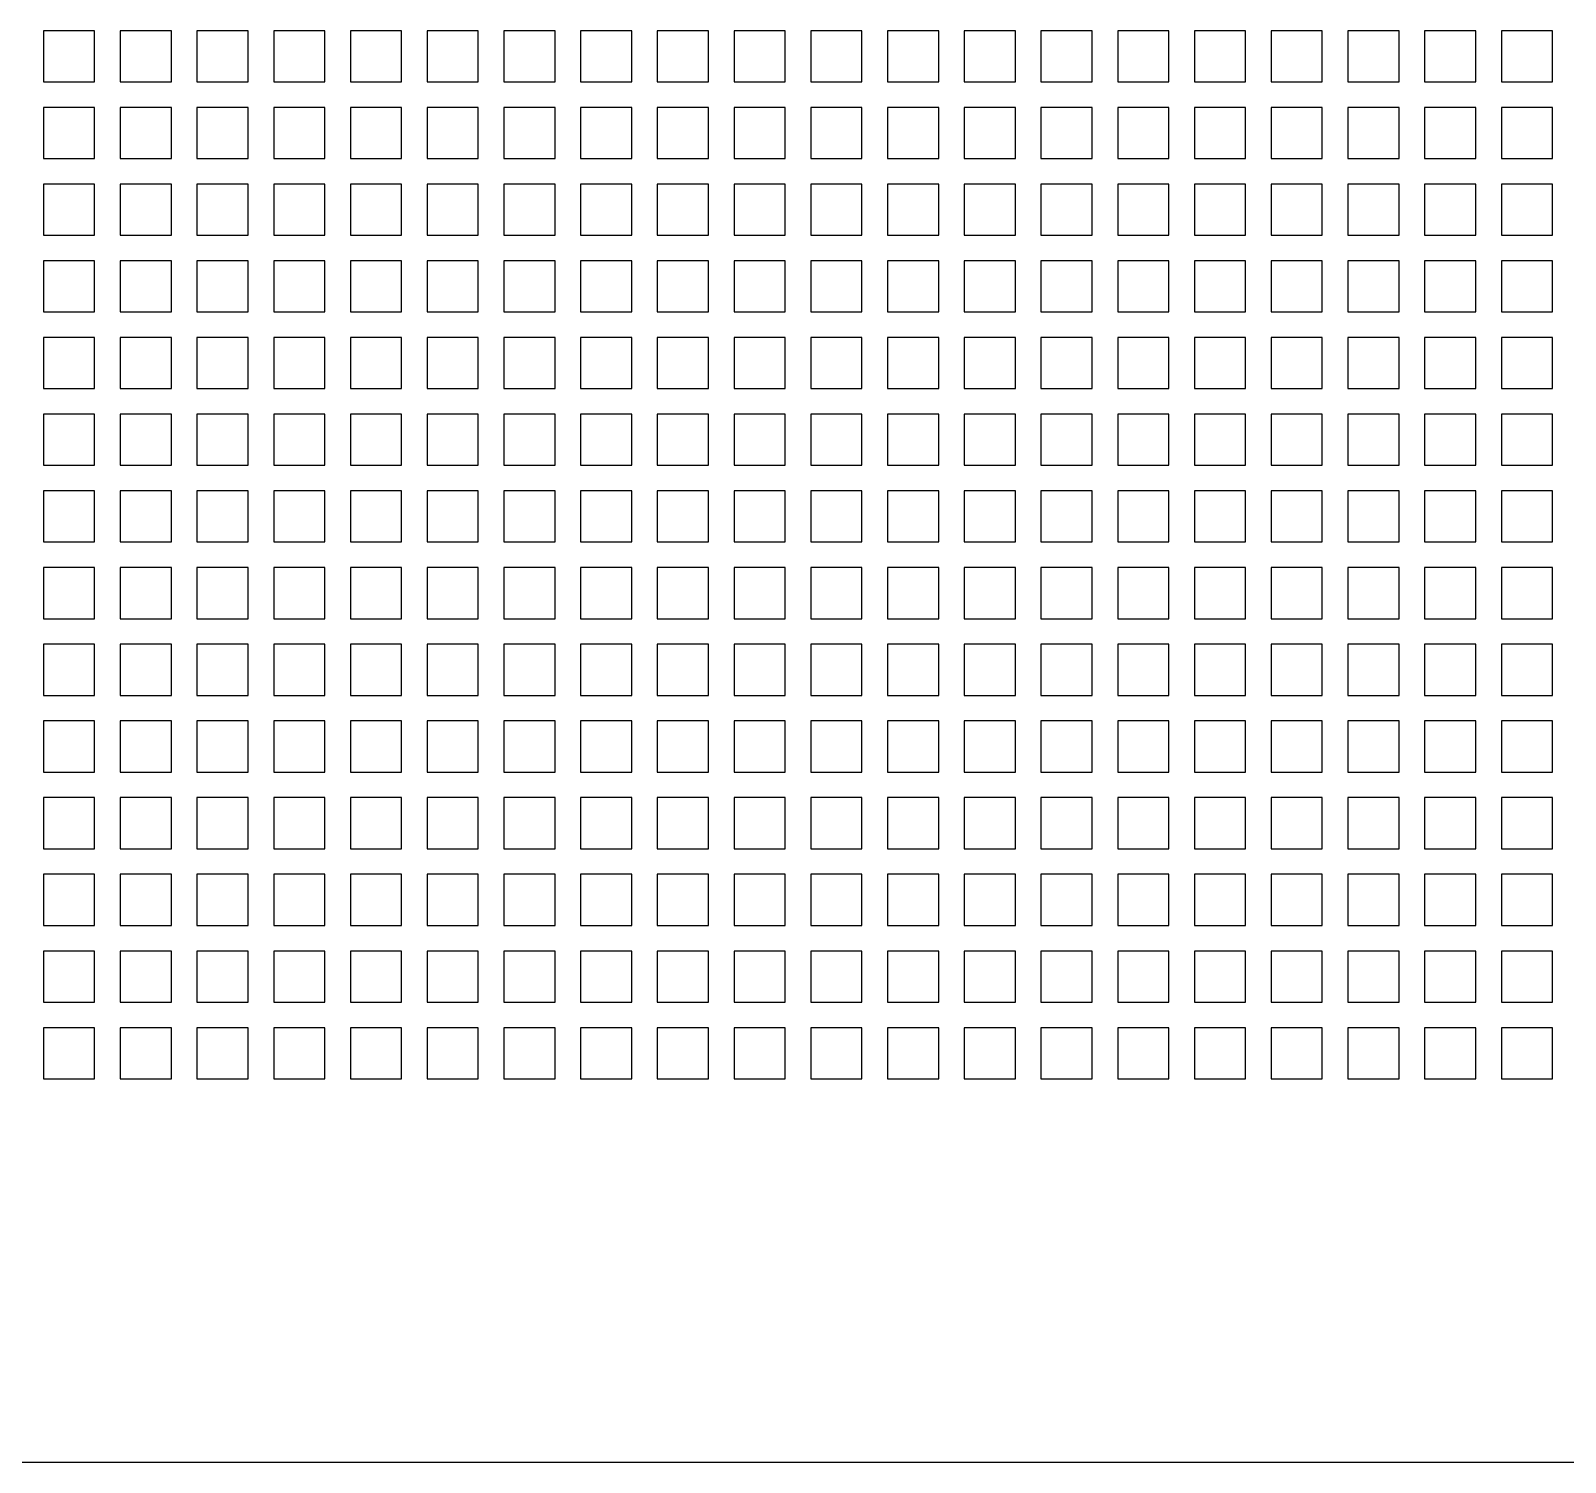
# Model space of a CAD drawing. Header units: millimetres. Extents: x -77 to 77, y -37 to 37.
# Drawn here: x -37.78 to 0.32, y -36.83 to -1.27 of the extents above; entities that cross this region are included whole.
import ezdxf

# ---------------------------------------------------------------- set-up
doc = ezdxf.new("R2010")
doc.units = ezdxf.units.MM

msp = doc.modelspace()

# ---------------------------------------------------------------- linework, layer by layer
at = {"color": 7, "linetype": 'Continuous', "lineweight": 25}
for p, q in [((-37.465, -1.27), (-37.465, -2.54)), ((-36.195, -1.27), (-37.465, -1.27)), ((-36.195, -2.54), (-36.195, -1.27)), ((-35.56, -1.27), (-35.56, -2.54)), ((-34.29, -1.27), (-35.56, -1.27)), ((-34.29, -2.54), (-34.29, -1.27)), ((-33.655, -1.27), (-33.655, -2.54)), ((-32.385, -1.27), (-33.655, -1.27)), ((-32.385, -2.54), (-32.385, -1.27)), ((-31.75, -1.27), (-31.75, -2.54)), ((-30.48, -1.27), (-31.75, -1.27)), ((-30.48, -2.54), (-30.48, -1.27)), ((-29.845, -1.27), (-29.845, -2.54)), ((-28.575, -1.27), (-29.845, -1.27)), ((-28.575, -2.54), (-28.575, -1.27)), ((-27.94, -1.27), (-27.94, -2.54)), ((-26.67, -1.27), (-27.94, -1.27)), ((-26.67, -2.54), (-26.67, -1.27)), ((-26.035, -1.27), (-26.035, -2.54)), ((-24.765, -1.27), (-26.035, -1.27)), ((-24.765, -2.54), (-24.765, -1.27)), ((-24.13, -1.27), (-24.13, -2.54)), ((-22.86, -1.27), (-24.13, -1.27)), ((-22.86, -2.54), (-22.86, -1.27)), ((-22.225, -1.27), (-22.225, -2.54)), ((-20.955, -1.27), (-22.225, -1.27)), ((-20.955, -2.54), (-20.955, -1.27)), ((-20.32, -1.27), (-20.32, -2.54)), ((-19.05, -1.27), (-20.32, -1.27)), ((-19.05, -2.54), (-19.05, -1.27)), ((-18.415, -1.27), (-18.415, -2.54)), ((-17.145, -1.27), (-18.415, -1.27)), ((-17.145, -2.54), (-17.145, -1.27)), ((-16.51, -1.27), (-16.51, -2.54)), ((-15.24, -1.27), (-16.51, -1.27)), ((-15.24, -2.54), (-15.24, -1.27)), ((-14.605, -1.27), (-14.605, -2.54)), ((-13.335, -1.27), (-14.605, -1.27)), ((-13.335, -2.54), (-13.335, -1.27)), ((-12.7, -1.27), (-12.7, -2.54)), ((-11.43, -1.27), (-12.7, -1.27)), ((-11.43, -2.54), (-11.43, -1.27)), ((-10.795, -1.27), (-10.795, -2.54)), ((-9.525, -1.27), (-10.795, -1.27)), ((-9.525, -2.54), (-9.525, -1.27)), ((-8.89, -1.27), (-8.89, -2.54)), ((-7.62, -1.27), (-8.89, -1.27)), ((-7.62, -2.54), (-7.62, -1.27)), ((-6.985, -1.27), (-6.985, -2.54)), ((-5.715, -1.27), (-6.985, -1.27)), ((-5.715, -2.54), (-5.715, -1.27)), ((-5.08, -1.27), (-5.08, -2.54)), ((-3.81, -1.27), (-5.08, -1.27)), ((-3.81, -2.54), (-3.81, -1.27)), ((-3.175, -1.27), (-3.175, -2.54)), ((-1.905, -1.27), (-3.175, -1.27)), ((-1.905, -2.54), (-1.905, -1.27)), ((-1.27, -1.27), (-1.27, -2.54)), ((0, -1.27), (-1.27, -1.27)), ((0, -2.54), (0, -1.27)), ((-37.465, -2.54), (-36.195, -2.54)), ((-35.56, -2.54), (-34.29, -2.54)), ((-33.655, -2.54), (-32.385, -2.54)), ((-31.75, -2.54), (-30.48, -2.54)), ((-29.845, -2.54), (-28.575, -2.54)), ((-27.94, -2.54), (-26.67, -2.54)), ((-26.035, -2.54), (-24.765, -2.54)), ((-24.13, -2.54), (-22.86, -2.54)), ((-22.225, -2.54), (-20.955, -2.54)), ((-20.32, -2.54), (-19.05, -2.54)), ((-18.415, -2.54), (-17.145, -2.54)), ((-16.51, -2.54), (-15.24, -2.54)), ((-14.605, -2.54), (-13.335, -2.54)), ((-12.7, -2.54), (-11.43, -2.54)), ((-10.795, -2.54), (-9.525, -2.54)), ((-8.89, -2.54), (-7.62, -2.54)), ((-6.985, -2.54), (-5.715, -2.54)), ((-5.08, -2.54), (-3.81, -2.54)), ((-3.175, -2.54), (-1.905, -2.54)), ((-1.27, -2.54), (0, -2.54)), ((-37.465, -3.175), (-37.465, -4.445)), ((-36.195, -3.175), (-37.465, -3.175)), ((-36.195, -4.445), (-36.195, -3.175)), ((-35.56, -3.175), (-35.56, -4.445)), ((-34.29, -3.175), (-35.56, -3.175)), ((-34.29, -4.445), (-34.29, -3.175)), ((-33.655, -3.175), (-33.655, -4.445)), ((-32.385, -3.175), (-33.655, -3.175)), ((-32.385, -4.445), (-32.385, -3.175)), ((-31.75, -3.175), (-31.75, -4.445)), ((-30.48, -3.175), (-31.75, -3.175)), ((-30.48, -4.445), (-30.48, -3.175)), ((-29.845, -3.175), (-29.845, -4.445)), ((-28.575, -3.175), (-29.845, -3.175)), ((-28.575, -4.445), (-28.575, -3.175)), ((-27.94, -3.175), (-27.94, -4.445)), ((-26.67, -3.175), (-27.94, -3.175)), ((-26.67, -4.445), (-26.67, -3.175)), ((-26.035, -3.175), (-26.035, -4.445)), ((-24.765, -3.175), (-26.035, -3.175)), ((-24.765, -4.445), (-24.765, -3.175)), ((-24.13, -3.175), (-24.13, -4.445)), ((-22.86, -3.175), (-24.13, -3.175)), ((-22.86, -4.445), (-22.86, -3.175)), ((-22.225, -3.175), (-22.225, -4.445)), ((-20.955, -3.175), (-22.225, -3.175)), ((-20.955, -4.445), (-20.955, -3.175)), ((-20.32, -3.175), (-20.32, -4.445)), ((-19.05, -3.175), (-20.32, -3.175)), ((-19.05, -4.445), (-19.05, -3.175)), ((-18.415, -3.175), (-18.415, -4.445)), ((-17.145, -3.175), (-18.415, -3.175)), ((-17.145, -4.445), (-17.145, -3.175)), ((-16.51, -3.175), (-16.51, -4.445)), ((-15.24, -3.175), (-16.51, -3.175)), ((-15.24, -4.445), (-15.24, -3.175)), ((-14.605, -3.175), (-14.605, -4.445)), ((-13.335, -3.175), (-14.605, -3.175)), ((-13.335, -4.445), (-13.335, -3.175)), ((-12.7, -3.175), (-12.7, -4.445)), ((-11.43, -3.175), (-12.7, -3.175)), ((-11.43, -4.445), (-11.43, -3.175)), ((-10.795, -3.175), (-10.795, -4.445)), ((-9.525, -3.175), (-10.795, -3.175)), ((-9.525, -4.445), (-9.525, -3.175)), ((-8.89, -3.175), (-8.89, -4.445)), ((-7.62, -3.175), (-8.89, -3.175)), ((-7.62, -4.445), (-7.62, -3.175)), ((-6.985, -3.175), (-6.985, -4.445)), ((-5.715, -3.175), (-6.985, -3.175)), ((-5.715, -4.445), (-5.715, -3.175)), ((-5.08, -3.175), (-5.08, -4.445)), ((-3.81, -3.175), (-5.08, -3.175)), ((-3.81, -4.445), (-3.81, -3.175)), ((-3.175, -3.175), (-3.175, -4.445)), ((-1.905, -3.175), (-3.175, -3.175)), ((-1.905, -4.445), (-1.905, -3.175)), ((-1.27, -3.175), (-1.27, -4.445)), ((0, -3.175), (-1.27, -3.175)), ((0, -4.445), (0, -3.175)), ((-37.465, -4.445), (-36.195, -4.445)), ((-35.56, -4.445), (-34.29, -4.445)), ((-33.655, -4.445), (-32.385, -4.445)), ((-31.75, -4.445), (-30.48, -4.445)), ((-29.845, -4.445), (-28.575, -4.445)), ((-27.94, -4.445), (-26.67, -4.445)), ((-26.035, -4.445), (-24.765, -4.445)), ((-24.13, -4.445), (-22.86, -4.445)), ((-22.225, -4.445), (-20.955, -4.445)), ((-20.32, -4.445), (-19.05, -4.445)), ((-18.415, -4.445), (-17.145, -4.445)), ((-16.51, -4.445), (-15.24, -4.445)), ((-14.605, -4.445), (-13.335, -4.445)), ((-12.7, -4.445), (-11.43, -4.445)), ((-10.795, -4.445), (-9.525, -4.445)), ((-8.89, -4.445), (-7.62, -4.445)), ((-6.985, -4.445), (-5.715, -4.445)), ((-5.08, -4.445), (-3.81, -4.445)), ((-3.175, -4.445), (-1.905, -4.445)), ((-1.27, -4.445), (0, -4.445)), ((-37.465, -5.08), (-37.465, -6.35)), ((-36.195, -5.08), (-37.465, -5.08)), ((-36.195, -6.35), (-36.195, -5.08)), ((-35.56, -5.08), (-35.56, -6.35)), ((-34.29, -5.08), (-35.56, -5.08)), ((-34.29, -6.35), (-34.29, -5.08)), ((-33.655, -5.08), (-33.655, -6.35)), ((-32.385, -5.08), (-33.655, -5.08)), ((-32.385, -6.35), (-32.385, -5.08)), ((-31.75, -5.08), (-31.75, -6.35)), ((-30.48, -5.08), (-31.75, -5.08)), ((-30.48, -6.35), (-30.48, -5.08)), ((-29.845, -5.08), (-29.845, -6.35)), ((-28.575, -5.08), (-29.845, -5.08)), ((-28.575, -6.35), (-28.575, -5.08)), ((-27.94, -5.08), (-27.94, -6.35)), ((-26.67, -5.08), (-27.94, -5.08)), ((-26.67, -6.35), (-26.67, -5.08)), ((-26.035, -5.08), (-26.035, -6.35)), ((-24.765, -5.08), (-26.035, -5.08)), ((-24.765, -6.35), (-24.765, -5.08)), ((-24.13, -5.08), (-24.13, -6.35)), ((-22.86, -5.08), (-24.13, -5.08)), ((-22.86, -6.35), (-22.86, -5.08)), ((-22.225, -5.08), (-22.225, -6.35)), ((-20.955, -5.08), (-22.225, -5.08)), ((-20.955, -6.35), (-20.955, -5.08)), ((-20.32, -5.08), (-20.32, -6.35)), ((-19.05, -5.08), (-20.32, -5.08)), ((-19.05, -6.35), (-19.05, -5.08)), ((-18.415, -5.08), (-18.415, -6.35)), ((-17.145, -5.08), (-18.415, -5.08)), ((-17.145, -6.35), (-17.145, -5.08)), ((-16.51, -5.08), (-16.51, -6.35)), ((-15.24, -5.08), (-16.51, -5.08)), ((-15.24, -6.35), (-15.24, -5.08)), ((-14.605, -5.08), (-14.605, -6.35)), ((-13.335, -5.08), (-14.605, -5.08)), ((-13.335, -6.35), (-13.335, -5.08)), ((-12.7, -5.08), (-12.7, -6.35)), ((-11.43, -5.08), (-12.7, -5.08)), ((-11.43, -6.35), (-11.43, -5.08)), ((-10.795, -5.08), (-10.795, -6.35)), ((-9.525, -5.08), (-10.795, -5.08)), ((-9.525, -6.35), (-9.525, -5.08)), ((-8.89, -5.08), (-8.89, -6.35)), ((-7.62, -5.08), (-8.89, -5.08)), ((-7.62, -6.35), (-7.62, -5.08)), ((-6.985, -5.08), (-6.985, -6.35)), ((-5.715, -5.08), (-6.985, -5.08)), ((-5.715, -6.35), (-5.715, -5.08)), ((-5.08, -5.08), (-5.08, -6.35)), ((-3.81, -5.08), (-5.08, -5.08)), ((-3.81, -6.35), (-3.81, -5.08)), ((-3.175, -5.08), (-3.175, -6.35)), ((-1.905, -5.08), (-3.175, -5.08)), ((-1.905, -6.35), (-1.905, -5.08)), ((-1.27, -5.08), (-1.27, -6.35)), ((0, -5.08), (-1.27, -5.08)), ((0, -6.35), (0, -5.08)), ((-37.465, -6.35), (-36.195, -6.35)), ((-35.56, -6.35), (-34.29, -6.35)), ((-33.655, -6.35), (-32.385, -6.35)), ((-31.75, -6.35), (-30.48, -6.35)), ((-29.845, -6.35), (-28.575, -6.35)), ((-27.94, -6.35), (-26.67, -6.35)), ((-26.035, -6.35), (-24.765, -6.35)), ((-24.13, -6.35), (-22.86, -6.35)), ((-22.225, -6.35), (-20.955, -6.35)), ((-20.32, -6.35), (-19.05, -6.35)), ((-18.415, -6.35), (-17.145, -6.35)), ((-16.51, -6.35), (-15.24, -6.35)), ((-14.605, -6.35), (-13.335, -6.35)), ((-12.7, -6.35), (-11.43, -6.35)), ((-10.795, -6.35), (-9.525, -6.35)), ((-8.89, -6.35), (-7.62, -6.35)), ((-6.985, -6.35), (-5.715, -6.35)), ((-5.08, -6.35), (-3.81, -6.35)), ((-3.175, -6.35), (-1.905, -6.35)), ((-1.27, -6.35), (0, -6.35)), ((-37.465, -6.985), (-37.465, -8.255)), ((-36.195, -6.985), (-37.465, -6.985)), ((-36.195, -8.255), (-36.195, -6.985)), ((-35.56, -6.985), (-35.56, -8.255)), ((-34.29, -6.985), (-35.56, -6.985)), ((-34.29, -8.255), (-34.29, -6.985)), ((-33.655, -6.985), (-33.655, -8.255)), ((-32.385, -6.985), (-33.655, -6.985)), ((-32.385, -8.255), (-32.385, -6.985)), ((-31.75, -6.985), (-31.75, -8.255)), ((-30.48, -6.985), (-31.75, -6.985)), ((-30.48, -8.255), (-30.48, -6.985)), ((-29.845, -6.985), (-29.845, -8.255)), ((-28.575, -6.985), (-29.845, -6.985)), ((-28.575, -8.255), (-28.575, -6.985)), ((-27.94, -6.985), (-27.94, -8.255)), ((-26.67, -6.985), (-27.94, -6.985)), ((-26.67, -8.255), (-26.67, -6.985)), ((-26.035, -6.985), (-26.035, -8.255)), ((-24.765, -6.985), (-26.035, -6.985)), ((-24.765, -8.255), (-24.765, -6.985)), ((-24.13, -6.985), (-24.13, -8.255)), ((-22.86, -6.985), (-24.13, -6.985)), ((-22.86, -8.255), (-22.86, -6.985)), ((-22.225, -6.985), (-22.225, -8.255)), ((-20.955, -6.985), (-22.225, -6.985)), ((-20.955, -8.255), (-20.955, -6.985)), ((-20.32, -6.985), (-20.32, -8.255)), ((-19.05, -6.985), (-20.32, -6.985)), ((-19.05, -8.255), (-19.05, -6.985)), ((-18.415, -6.985), (-18.415, -8.255)), ((-17.145, -6.985), (-18.415, -6.985)), ((-17.145, -8.255), (-17.145, -6.985)), ((-16.51, -6.985), (-16.51, -8.255)), ((-15.24, -6.985), (-16.51, -6.985)), ((-15.24, -8.255), (-15.24, -6.985)), ((-14.605, -6.985), (-14.605, -8.255)), ((-13.335, -6.985), (-14.605, -6.985)), ((-13.335, -8.255), (-13.335, -6.985)), ((-12.7, -6.985), (-12.7, -8.255)), ((-11.43, -6.985), (-12.7, -6.985)), ((-11.43, -8.255), (-11.43, -6.985)), ((-10.795, -6.985), (-10.795, -8.255)), ((-9.525, -6.985), (-10.795, -6.985)), ((-9.525, -8.255), (-9.525, -6.985)), ((-8.89, -6.985), (-8.89, -8.255)), ((-7.62, -6.985), (-8.89, -6.985)), ((-7.62, -8.255), (-7.62, -6.985)), ((-6.985, -6.985), (-6.985, -8.255)), ((-5.715, -6.985), (-6.985, -6.985)), ((-5.715, -8.255), (-5.715, -6.985)), ((-5.08, -6.985), (-5.08, -8.255)), ((-3.81, -6.985), (-5.08, -6.985)), ((-3.81, -8.255), (-3.81, -6.985)), ((-3.175, -6.985), (-3.175, -8.255)), ((-1.905, -6.985), (-3.175, -6.985)), ((-1.905, -8.255), (-1.905, -6.985)), ((-1.27, -6.985), (-1.27, -8.255)), ((0, -6.985), (-1.27, -6.985)), ((0, -8.255), (0, -6.985)), ((-37.465, -8.255), (-36.195, -8.255)), ((-35.56, -8.255), (-34.29, -8.255)), ((-33.655, -8.255), (-32.385, -8.255)), ((-31.75, -8.255), (-30.48, -8.255)), ((-29.845, -8.255), (-28.575, -8.255)), ((-27.94, -8.255), (-26.67, -8.255)), ((-26.035, -8.255), (-24.765, -8.255)), ((-24.13, -8.255), (-22.86, -8.255)), ((-22.225, -8.255), (-20.955, -8.255)), ((-20.32, -8.255), (-19.05, -8.255)), ((-18.415, -8.255), (-17.145, -8.255)), ((-16.51, -8.255), (-15.24, -8.255)), ((-14.605, -8.255), (-13.335, -8.255)), ((-12.7, -8.255), (-11.43, -8.255)), ((-10.795, -8.255), (-9.525, -8.255)), ((-8.89, -8.255), (-7.62, -8.255)), ((-6.985, -8.255), (-5.715, -8.255)), ((-5.08, -8.255), (-3.81, -8.255)), ((-3.175, -8.255), (-1.905, -8.255)), ((-1.27, -8.255), (0, -8.255)), ((-37.465, -8.89), (-37.465, -10.16)), ((-36.195, -8.89), (-37.465, -8.89)), ((-36.195, -10.16), (-36.195, -8.89)), ((-35.56, -8.89), (-35.56, -10.16)), ((-34.29, -8.89), (-35.56, -8.89)), ((-34.29, -10.16), (-34.29, -8.89)), ((-33.655, -8.89), (-33.655, -10.16)), ((-32.385, -8.89), (-33.655, -8.89)), ((-32.385, -10.16), (-32.385, -8.89)), ((-31.75, -8.89), (-31.75, -10.16)), ((-30.48, -8.89), (-31.75, -8.89)), ((-30.48, -10.16), (-30.48, -8.89)), ((-29.845, -8.89), (-29.845, -10.16)), ((-28.575, -8.89), (-29.845, -8.89)), ((-28.575, -10.16), (-28.575, -8.89)), ((-27.94, -8.89), (-27.94, -10.16)), ((-26.67, -8.89), (-27.94, -8.89)), ((-26.67, -10.16), (-26.67, -8.89)), ((-26.035, -8.89), (-26.035, -10.16)), ((-24.765, -8.89), (-26.035, -8.89)), ((-24.765, -10.16), (-24.765, -8.89)), ((-24.13, -8.89), (-24.13, -10.16)), ((-22.86, -8.89), (-24.13, -8.89)), ((-22.86, -10.16), (-22.86, -8.89)), ((-22.225, -8.89), (-22.225, -10.16)), ((-20.955, -8.89), (-22.225, -8.89)), ((-20.955, -10.16), (-20.955, -8.89)), ((-20.32, -8.89), (-20.32, -10.16)), ((-19.05, -8.89), (-20.32, -8.89)), ((-19.05, -10.16), (-19.05, -8.89)), ((-18.415, -8.89), (-18.415, -10.16)), ((-17.145, -8.89), (-18.415, -8.89)), ((-17.145, -10.16), (-17.145, -8.89)), ((-16.51, -8.89), (-16.51, -10.16)), ((-15.24, -8.89), (-16.51, -8.89)), ((-15.24, -10.16), (-15.24, -8.89)), ((-14.605, -8.89), (-14.605, -10.16)), ((-13.335, -8.89), (-14.605, -8.89)), ((-13.335, -10.16), (-13.335, -8.89)), ((-12.7, -8.89), (-12.7, -10.16)), ((-11.43, -8.89), (-12.7, -8.89)), ((-11.43, -10.16), (-11.43, -8.89)), ((-10.795, -8.89), (-10.795, -10.16)), ((-9.525, -8.89), (-10.795, -8.89)), ((-9.525, -10.16), (-9.525, -8.89)), ((-8.89, -8.89), (-8.89, -10.16)), ((-7.62, -8.89), (-8.89, -8.89)), ((-7.62, -10.16), (-7.62, -8.89)), ((-6.985, -8.89), (-6.985, -10.16)), ((-5.715, -8.89), (-6.985, -8.89)), ((-5.715, -10.16), (-5.715, -8.89)), ((-5.08, -8.89), (-5.08, -10.16)), ((-3.81, -8.89), (-5.08, -8.89)), ((-3.81, -10.16), (-3.81, -8.89)), ((-3.175, -8.89), (-3.175, -10.16)), ((-1.905, -8.89), (-3.175, -8.89)), ((-1.905, -10.16), (-1.905, -8.89)), ((-1.27, -8.89), (-1.27, -10.16)), ((0, -8.89), (-1.27, -8.89)), ((0, -10.16), (0, -8.89)), ((-37.465, -10.16), (-36.195, -10.16)), ((-35.56, -10.16), (-34.29, -10.16)), ((-33.655, -10.16), (-32.385, -10.16)), ((-31.75, -10.16), (-30.48, -10.16)), ((-29.845, -10.16), (-28.575, -10.16)), ((-27.94, -10.16), (-26.67, -10.16)), ((-26.035, -10.16), (-24.765, -10.16)), ((-24.13, -10.16), (-22.86, -10.16)), ((-22.225, -10.16), (-20.955, -10.16)), ((-20.32, -10.16), (-19.05, -10.16)), ((-18.415, -10.16), (-17.145, -10.16)), ((-16.51, -10.16), (-15.24, -10.16)), ((-14.605, -10.16), (-13.335, -10.16)), ((-12.7, -10.16), (-11.43, -10.16)), ((-10.795, -10.16), (-9.525, -10.16)), ((-8.89, -10.16), (-7.62, -10.16)), ((-6.985, -10.16), (-5.715, -10.16)), ((-5.08, -10.16), (-3.81, -10.16)), ((-3.175, -10.16), (-1.905, -10.16)), ((-1.27, -10.16), (0, -10.16)), ((-37.465, -10.795), (-37.465, -12.065)), ((-36.195, -10.795), (-37.465, -10.795)), ((-36.195, -12.065), (-36.195, -10.795)), ((-35.56, -10.795), (-35.56, -12.065)), ((-34.29, -10.795), (-35.56, -10.795)), ((-34.29, -12.065), (-34.29, -10.795)), ((-33.655, -10.795), (-33.655, -12.065)), ((-32.385, -10.795), (-33.655, -10.795)), ((-32.385, -12.065), (-32.385, -10.795)), ((-31.75, -10.795), (-31.75, -12.065)), ((-30.48, -10.795), (-31.75, -10.795)), ((-30.48, -12.065), (-30.48, -10.795)), ((-29.845, -10.795), (-29.845, -12.065)), ((-28.575, -10.795), (-29.845, -10.795)), ((-28.575, -12.065), (-28.575, -10.795)), ((-27.94, -10.795), (-27.94, -12.065)), ((-26.67, -10.795), (-27.94, -10.795)), ((-26.67, -12.065), (-26.67, -10.795)), ((-26.035, -10.795), (-26.035, -12.065)), ((-24.765, -10.795), (-26.035, -10.795)), ((-24.765, -12.065), (-24.765, -10.795)), ((-24.13, -10.795), (-24.13, -12.065)), ((-22.86, -10.795), (-24.13, -10.795)), ((-22.86, -12.065), (-22.86, -10.795)), ((-22.225, -10.795), (-22.225, -12.065)), ((-20.955, -10.795), (-22.225, -10.795)), ((-20.955, -12.065), (-20.955, -10.795)), ((-20.32, -10.795), (-20.32, -12.065)), ((-19.05, -10.795), (-20.32, -10.795)), ((-19.05, -12.065), (-19.05, -10.795)), ((-18.415, -10.795), (-18.415, -12.065)), ((-17.145, -10.795), (-18.415, -10.795)), ((-17.145, -12.065), (-17.145, -10.795)), ((-16.51, -10.795), (-16.51, -12.065)), ((-15.24, -10.795), (-16.51, -10.795)), ((-15.24, -12.065), (-15.24, -10.795)), ((-14.605, -10.795), (-14.605, -12.065)), ((-13.335, -10.795), (-14.605, -10.795)), ((-13.335, -12.065), (-13.335, -10.795)), ((-12.7, -10.795), (-12.7, -12.065)), ((-11.43, -10.795), (-12.7, -10.795)), ((-11.43, -12.065), (-11.43, -10.795)), ((-10.795, -10.795), (-10.795, -12.065)), ((-9.525, -10.795), (-10.795, -10.795)), ((-9.525, -12.065), (-9.525, -10.795)), ((-8.89, -10.795), (-8.89, -12.065)), ((-7.62, -10.795), (-8.89, -10.795)), ((-7.62, -12.065), (-7.62, -10.795)), ((-6.985, -10.795), (-6.985, -12.065)), ((-5.715, -10.795), (-6.985, -10.795)), ((-5.715, -12.065), (-5.715, -10.795)), ((-5.08, -10.795), (-5.08, -12.065)), ((-3.81, -10.795), (-5.08, -10.795)), ((-3.81, -12.065), (-3.81, -10.795)), ((-3.175, -10.795), (-3.175, -12.065)), ((-1.905, -10.795), (-3.175, -10.795)), ((-1.905, -12.065), (-1.905, -10.795)), ((-1.27, -10.795), (-1.27, -12.065)), ((0, -10.795), (-1.27, -10.795)), ((0, -12.065), (0, -10.795)), ((-37.465, -12.065), (-36.195, -12.065)), ((-35.56, -12.065), (-34.29, -12.065)), ((-33.655, -12.065), (-32.385, -12.065)), ((-31.75, -12.065), (-30.48, -12.065)), ((-29.845, -12.065), (-28.575, -12.065)), ((-27.94, -12.065), (-26.67, -12.065)), ((-26.035, -12.065), (-24.765, -12.065)), ((-24.13, -12.065), (-22.86, -12.065)), ((-22.225, -12.065), (-20.955, -12.065)), ((-20.32, -12.065), (-19.05, -12.065)), ((-18.415, -12.065), (-17.145, -12.065)), ((-16.51, -12.065), (-15.24, -12.065)), ((-14.605, -12.065), (-13.335, -12.065)), ((-12.7, -12.065), (-11.43, -12.065)), ((-10.795, -12.065), (-9.525, -12.065)), ((-8.89, -12.065), (-7.62, -12.065)), ((-6.985, -12.065), (-5.715, -12.065)), ((-5.08, -12.065), (-3.81, -12.065)), ((-3.175, -12.065), (-1.905, -12.065)), ((-1.27, -12.065), (0, -12.065)), ((-37.465, -12.7), (-37.465, -13.97)), ((-36.195, -12.7), (-37.465, -12.7)), ((-36.195, -13.97), (-36.195, -12.7)), ((-35.56, -12.7), (-35.56, -13.97)), ((-34.29, -12.7), (-35.56, -12.7)), ((-34.29, -13.97), (-34.29, -12.7)), ((-33.655, -12.7), (-33.655, -13.97)), ((-32.385, -12.7), (-33.655, -12.7)), ((-32.385, -13.97), (-32.385, -12.7)), ((-31.75, -12.7), (-31.75, -13.97)), ((-30.48, -12.7), (-31.75, -12.7)), ((-30.48, -13.97), (-30.48, -12.7)), ((-29.845, -12.7), (-29.845, -13.97)), ((-28.575, -12.7), (-29.845, -12.7)), ((-28.575, -13.97), (-28.575, -12.7)), ((-27.94, -12.7), (-27.94, -13.97)), ((-26.67, -12.7), (-27.94, -12.7)), ((-26.67, -13.97), (-26.67, -12.7)), ((-26.035, -12.7), (-26.035, -13.97)), ((-24.765, -12.7), (-26.035, -12.7)), ((-24.765, -13.97), (-24.765, -12.7)), ((-24.13, -12.7), (-24.13, -13.97)), ((-22.86, -12.7), (-24.13, -12.7)), ((-22.86, -13.97), (-22.86, -12.7)), ((-22.225, -12.7), (-22.225, -13.97)), ((-20.955, -12.7), (-22.225, -12.7)), ((-20.955, -13.97), (-20.955, -12.7)), ((-20.32, -12.7), (-20.32, -13.97)), ((-19.05, -12.7), (-20.32, -12.7)), ((-19.05, -13.97), (-19.05, -12.7)), ((-18.415, -12.7), (-18.415, -13.97)), ((-17.145, -12.7), (-18.415, -12.7)), ((-17.145, -13.97), (-17.145, -12.7)), ((-16.51, -12.7), (-16.51, -13.97)), ((-15.24, -12.7), (-16.51, -12.7)), ((-15.24, -13.97), (-15.24, -12.7)), ((-14.605, -12.7), (-14.605, -13.97)), ((-13.335, -12.7), (-14.605, -12.7)), ((-13.335, -13.97), (-13.335, -12.7)), ((-12.7, -12.7), (-12.7, -13.97)), ((-11.43, -12.7), (-12.7, -12.7)), ((-11.43, -13.97), (-11.43, -12.7)), ((-10.795, -12.7), (-10.795, -13.97)), ((-9.525, -12.7), (-10.795, -12.7)), ((-9.525, -13.97), (-9.525, -12.7)), ((-8.89, -12.7), (-8.89, -13.97)), ((-7.62, -12.7), (-8.89, -12.7)), ((-7.62, -13.97), (-7.62, -12.7)), ((-6.985, -12.7), (-6.985, -13.97)), ((-5.715, -12.7), (-6.985, -12.7)), ((-5.715, -13.97), (-5.715, -12.7)), ((-5.08, -12.7), (-5.08, -13.97)), ((-3.81, -12.7), (-5.08, -12.7)), ((-3.81, -13.97), (-3.81, -12.7)), ((-3.175, -12.7), (-3.175, -13.97)), ((-1.905, -12.7), (-3.175, -12.7)), ((-1.905, -13.97), (-1.905, -12.7)), ((-1.27, -12.7), (-1.27, -13.97)), ((0, -12.7), (-1.27, -12.7)), ((0, -13.97), (0, -12.7)), ((-37.465, -13.97), (-36.195, -13.97)), ((-35.56, -13.97), (-34.29, -13.97)), ((-33.655, -13.97), (-32.385, -13.97)), ((-31.75, -13.97), (-30.48, -13.97)), ((-29.845, -13.97), (-28.575, -13.97)), ((-27.94, -13.97), (-26.67, -13.97)), ((-26.035, -13.97), (-24.765, -13.97)), ((-24.13, -13.97), (-22.86, -13.97)), ((-22.225, -13.97), (-20.955, -13.97)), ((-20.32, -13.97), (-19.05, -13.97)), ((-18.415, -13.97), (-17.145, -13.97)), ((-16.51, -13.97), (-15.24, -13.97)), ((-14.605, -13.97), (-13.335, -13.97)), ((-12.7, -13.97), (-11.43, -13.97)), ((-10.795, -13.97), (-9.525, -13.97)), ((-8.89, -13.97), (-7.62, -13.97)), ((-6.985, -13.97), (-5.715, -13.97)), ((-5.08, -13.97), (-3.81, -13.97)), ((-3.175, -13.97), (-1.905, -13.97)), ((-1.27, -13.97), (0, -13.97)), ((-37.465, -14.605), (-37.465, -15.875)), ((-36.195, -14.605), (-37.465, -14.605)), ((-36.195, -15.875), (-36.195, -14.605)), ((-35.56, -14.605), (-35.56, -15.875)), ((-34.29, -14.605), (-35.56, -14.605)), ((-34.29, -15.875), (-34.29, -14.605)), ((-33.655, -14.605), (-33.655, -15.875)), ((-32.385, -14.605), (-33.655, -14.605)), ((-32.385, -15.875), (-32.385, -14.605)), ((-31.75, -14.605), (-31.75, -15.875)), ((-30.48, -14.605), (-31.75, -14.605)), ((-30.48, -15.875), (-30.48, -14.605)), ((-29.845, -14.605), (-29.845, -15.875)), ((-28.575, -14.605), (-29.845, -14.605)), ((-28.575, -15.875), (-28.575, -14.605)), ((-27.94, -14.605), (-27.94, -15.875)), ((-26.67, -14.605), (-27.94, -14.605)), ((-26.67, -15.875), (-26.67, -14.605)), ((-26.035, -14.605), (-26.035, -15.875)), ((-24.765, -14.605), (-26.035, -14.605)), ((-24.765, -15.875), (-24.765, -14.605)), ((-24.13, -14.605), (-24.13, -15.875)), ((-22.86, -14.605), (-24.13, -14.605)), ((-22.86, -15.875), (-22.86, -14.605)), ((-22.225, -14.605), (-22.225, -15.875)), ((-20.955, -14.605), (-22.225, -14.605)), ((-20.955, -15.875), (-20.955, -14.605)), ((-20.32, -14.605), (-20.32, -15.875)), ((-19.05, -14.605), (-20.32, -14.605)), ((-19.05, -15.875), (-19.05, -14.605)), ((-18.415, -14.605), (-18.415, -15.875)), ((-17.145, -14.605), (-18.415, -14.605)), ((-17.145, -15.875), (-17.145, -14.605)), ((-16.51, -14.605), (-16.51, -15.875)), ((-15.24, -14.605), (-16.51, -14.605)), ((-15.24, -15.875), (-15.24, -14.605)), ((-14.605, -14.605), (-14.605, -15.875)), ((-13.335, -14.605), (-14.605, -14.605)), ((-13.335, -15.875), (-13.335, -14.605)), ((-12.7, -14.605), (-12.7, -15.875)), ((-11.43, -14.605), (-12.7, -14.605)), ((-11.43, -15.875), (-11.43, -14.605)), ((-10.795, -14.605), (-10.795, -15.875)), ((-9.525, -14.605), (-10.795, -14.605)), ((-9.525, -15.875), (-9.525, -14.605)), ((-8.89, -14.605), (-8.89, -15.875)), ((-7.62, -14.605), (-8.89, -14.605)), ((-7.62, -15.875), (-7.62, -14.605)), ((-6.985, -14.605), (-6.985, -15.875)), ((-5.715, -14.605), (-6.985, -14.605)), ((-5.715, -15.875), (-5.715, -14.605)), ((-5.08, -14.605), (-5.08, -15.875)), ((-3.81, -14.605), (-5.08, -14.605)), ((-3.81, -15.875), (-3.81, -14.605)), ((-3.175, -14.605), (-3.175, -15.875)), ((-1.905, -14.605), (-3.175, -14.605)), ((-1.905, -15.875), (-1.905, -14.605)), ((-1.27, -14.605), (-1.27, -15.875)), ((0, -14.605), (-1.27, -14.605)), ((0, -15.875), (0, -14.605)), ((-37.465, -15.875), (-36.195, -15.875)), ((-35.56, -15.875), (-34.29, -15.875)), ((-33.655, -15.875), (-32.385, -15.875)), ((-31.75, -15.875), (-30.48, -15.875)), ((-29.845, -15.875), (-28.575, -15.875)), ((-27.94, -15.875), (-26.67, -15.875)), ((-26.035, -15.875), (-24.765, -15.875)), ((-24.13, -15.875), (-22.86, -15.875)), ((-22.225, -15.875), (-20.955, -15.875)), ((-20.32, -15.875), (-19.05, -15.875)), ((-18.415, -15.875), (-17.145, -15.875)), ((-16.51, -15.875), (-15.24, -15.875)), ((-14.605, -15.875), (-13.335, -15.875)), ((-12.7, -15.875), (-11.43, -15.875)), ((-10.795, -15.875), (-9.525, -15.875)), ((-8.89, -15.875), (-7.62, -15.875)), ((-6.985, -15.875), (-5.715, -15.875)), ((-5.08, -15.875), (-3.81, -15.875)), ((-3.175, -15.875), (-1.905, -15.875)), ((-1.27, -15.875), (0, -15.875)), ((-37.465, -16.51), (-37.465, -17.78)), ((-36.195, -16.51), (-37.465, -16.51)), ((-36.195, -17.78), (-36.195, -16.51)), ((-35.56, -16.51), (-35.56, -17.78)), ((-34.29, -16.51), (-35.56, -16.51)), ((-34.29, -17.78), (-34.29, -16.51)), ((-33.655, -16.51), (-33.655, -17.78)), ((-32.385, -16.51), (-33.655, -16.51)), ((-32.385, -17.78), (-32.385, -16.51)), ((-31.75, -16.51), (-31.75, -17.78)), ((-30.48, -16.51), (-31.75, -16.51)), ((-30.48, -17.78), (-30.48, -16.51)), ((-29.845, -16.51), (-29.845, -17.78)), ((-28.575, -16.51), (-29.845, -16.51)), ((-28.575, -17.78), (-28.575, -16.51)), ((-27.94, -16.51), (-27.94, -17.78)), ((-26.67, -16.51), (-27.94, -16.51)), ((-26.67, -17.78), (-26.67, -16.51)), ((-26.035, -16.51), (-26.035, -17.78)), ((-24.765, -16.51), (-26.035, -16.51)), ((-24.765, -17.78), (-24.765, -16.51)), ((-24.13, -16.51), (-24.13, -17.78)), ((-22.86, -16.51), (-24.13, -16.51)), ((-22.86, -17.78), (-22.86, -16.51)), ((-22.225, -16.51), (-22.225, -17.78)), ((-20.955, -16.51), (-22.225, -16.51)), ((-20.955, -17.78), (-20.955, -16.51)), ((-20.32, -16.51), (-20.32, -17.78)), ((-19.05, -16.51), (-20.32, -16.51)), ((-19.05, -17.78), (-19.05, -16.51)), ((-18.415, -16.51), (-18.415, -17.78)), ((-17.145, -16.51), (-18.415, -16.51)), ((-17.145, -17.78), (-17.145, -16.51)), ((-16.51, -16.51), (-16.51, -17.78)), ((-15.24, -16.51), (-16.51, -16.51)), ((-15.24, -17.78), (-15.24, -16.51)), ((-14.605, -16.51), (-14.605, -17.78)), ((-13.335, -16.51), (-14.605, -16.51)), ((-13.335, -17.78), (-13.335, -16.51)), ((-12.7, -16.51), (-12.7, -17.78)), ((-11.43, -16.51), (-12.7, -16.51)), ((-11.43, -17.78), (-11.43, -16.51)), ((-10.795, -16.51), (-10.795, -17.78)), ((-9.525, -16.51), (-10.795, -16.51)), ((-9.525, -17.78), (-9.525, -16.51)), ((-8.89, -16.51), (-8.89, -17.78)), ((-7.62, -16.51), (-8.89, -16.51)), ((-7.62, -17.78), (-7.62, -16.51)), ((-6.985, -16.51), (-6.985, -17.78)), ((-5.715, -16.51), (-6.985, -16.51)), ((-5.715, -17.78), (-5.715, -16.51)), ((-5.08, -16.51), (-5.08, -17.78)), ((-3.81, -16.51), (-5.08, -16.51)), ((-3.81, -17.78), (-3.81, -16.51)), ((-3.175, -16.51), (-3.175, -17.78)), ((-1.905, -16.51), (-3.175, -16.51)), ((-1.905, -17.78), (-1.905, -16.51)), ((-1.27, -16.51), (-1.27, -17.78)), ((0, -16.51), (-1.27, -16.51)), ((0, -17.78), (0, -16.51)), ((-37.465, -17.78), (-36.195, -17.78)), ((-35.56, -17.78), (-34.29, -17.78)), ((-33.655, -17.78), (-32.385, -17.78)), ((-31.75, -17.78), (-30.48, -17.78)), ((-29.845, -17.78), (-28.575, -17.78)), ((-27.94, -17.78), (-26.67, -17.78)), ((-26.035, -17.78), (-24.765, -17.78)), ((-24.13, -17.78), (-22.86, -17.78)), ((-22.225, -17.78), (-20.955, -17.78)), ((-20.32, -17.78), (-19.05, -17.78)), ((-18.415, -17.78), (-17.145, -17.78)), ((-16.51, -17.78), (-15.24, -17.78)), ((-14.605, -17.78), (-13.335, -17.78)), ((-12.7, -17.78), (-11.43, -17.78)), ((-10.795, -17.78), (-9.525, -17.78)), ((-8.89, -17.78), (-7.62, -17.78)), ((-6.985, -17.78), (-5.715, -17.78)), ((-5.08, -17.78), (-3.81, -17.78)), ((-3.175, -17.78), (-1.905, -17.78)), ((-1.27, -17.78), (0, -17.78)), ((-37.465, -18.415), (-37.465, -19.685)), ((-36.195, -18.415), (-37.465, -18.415)), ((-36.195, -19.685), (-36.195, -18.415)), ((-35.56, -18.415), (-35.56, -19.685)), ((-34.29, -18.415), (-35.56, -18.415)), ((-34.29, -19.685), (-34.29, -18.415)), ((-33.655, -18.415), (-33.655, -19.685)), ((-32.385, -18.415), (-33.655, -18.415)), ((-32.385, -19.685), (-32.385, -18.415)), ((-31.75, -18.415), (-31.75, -19.685)), ((-30.48, -18.415), (-31.75, -18.415)), ((-30.48, -19.685), (-30.48, -18.415)), ((-29.845, -18.415), (-29.845, -19.685)), ((-28.575, -18.415), (-29.845, -18.415)), ((-28.575, -19.685), (-28.575, -18.415)), ((-27.94, -18.415), (-27.94, -19.685)), ((-26.67, -18.415), (-27.94, -18.415)), ((-26.67, -19.685), (-26.67, -18.415)), ((-26.035, -18.415), (-26.035, -19.685)), ((-24.765, -18.415), (-26.035, -18.415)), ((-24.765, -19.685), (-24.765, -18.415)), ((-24.13, -18.415), (-24.13, -19.685)), ((-22.86, -18.415), (-24.13, -18.415)), ((-22.86, -19.685), (-22.86, -18.415)), ((-22.225, -18.415), (-22.225, -19.685)), ((-20.955, -18.415), (-22.225, -18.415)), ((-20.955, -19.685), (-20.955, -18.415)), ((-20.32, -18.415), (-20.32, -19.685)), ((-19.05, -18.415), (-20.32, -18.415)), ((-19.05, -19.685), (-19.05, -18.415)), ((-18.415, -18.415), (-18.415, -19.685)), ((-17.145, -18.415), (-18.415, -18.415)), ((-17.145, -19.685), (-17.145, -18.415)), ((-16.51, -18.415), (-16.51, -19.685)), ((-15.24, -18.415), (-16.51, -18.415)), ((-15.24, -19.685), (-15.24, -18.415)), ((-14.605, -18.415), (-14.605, -19.685)), ((-13.335, -18.415), (-14.605, -18.415)), ((-13.335, -19.685), (-13.335, -18.415)), ((-12.7, -18.415), (-12.7, -19.685)), ((-11.43, -18.415), (-12.7, -18.415)), ((-11.43, -19.685), (-11.43, -18.415)), ((-10.795, -18.415), (-10.795, -19.685)), ((-9.525, -18.415), (-10.795, -18.415)), ((-9.525, -19.685), (-9.525, -18.415)), ((-8.89, -18.415), (-8.89, -19.685)), ((-7.62, -18.415), (-8.89, -18.415)), ((-7.62, -19.685), (-7.62, -18.415)), ((-6.985, -18.415), (-6.985, -19.685)), ((-5.715, -18.415), (-6.985, -18.415)), ((-5.715, -19.685), (-5.715, -18.415)), ((-5.08, -18.415), (-5.08, -19.685)), ((-3.81, -18.415), (-5.08, -18.415)), ((-3.81, -19.685), (-3.81, -18.415)), ((-3.175, -18.415), (-3.175, -19.685)), ((-1.905, -18.415), (-3.175, -18.415)), ((-1.905, -19.685), (-1.905, -18.415)), ((-1.27, -18.415), (-1.27, -19.685)), ((0, -18.415), (-1.27, -18.415)), ((0, -19.685), (0, -18.415)), ((-37.465, -19.685), (-36.195, -19.685)), ((-35.56, -19.685), (-34.29, -19.685)), ((-33.655, -19.685), (-32.385, -19.685)), ((-31.75, -19.685), (-30.48, -19.685)), ((-29.845, -19.685), (-28.575, -19.685)), ((-27.94, -19.685), (-26.67, -19.685)), ((-26.035, -19.685), (-24.765, -19.685)), ((-24.13, -19.685), (-22.86, -19.685)), ((-22.225, -19.685), (-20.955, -19.685)), ((-20.32, -19.685), (-19.05, -19.685)), ((-18.415, -19.685), (-17.145, -19.685)), ((-16.51, -19.685), (-15.24, -19.685)), ((-14.605, -19.685), (-13.335, -19.685)), ((-12.7, -19.685), (-11.43, -19.685)), ((-10.795, -19.685), (-9.525, -19.685)), ((-8.89, -19.685), (-7.62, -19.685)), ((-6.985, -19.685), (-5.715, -19.685)), ((-5.08, -19.685), (-3.81, -19.685)), ((-3.175, -19.685), (-1.905, -19.685)), ((-1.27, -19.685), (0, -19.685)), ((-37.465, -20.32), (-37.465, -21.59)), ((-36.195, -20.32), (-37.465, -20.32)), ((-36.195, -21.59), (-36.195, -20.32)), ((-35.56, -20.32), (-35.56, -21.59)), ((-34.29, -20.32), (-35.56, -20.32)), ((-34.29, -21.59), (-34.29, -20.32)), ((-33.655, -20.32), (-33.655, -21.59)), ((-32.385, -20.32), (-33.655, -20.32)), ((-32.385, -21.59), (-32.385, -20.32)), ((-31.75, -20.32), (-31.75, -21.59)), ((-30.48, -20.32), (-31.75, -20.32)), ((-30.48, -21.59), (-30.48, -20.32)), ((-29.845, -20.32), (-29.845, -21.59)), ((-28.575, -20.32), (-29.845, -20.32)), ((-28.575, -21.59), (-28.575, -20.32)), ((-27.94, -20.32), (-27.94, -21.59)), ((-26.67, -20.32), (-27.94, -20.32)), ((-26.67, -21.59), (-26.67, -20.32)), ((-26.035, -20.32), (-26.035, -21.59)), ((-24.765, -20.32), (-26.035, -20.32)), ((-24.765, -21.59), (-24.765, -20.32)), ((-24.13, -20.32), (-24.13, -21.59)), ((-22.86, -20.32), (-24.13, -20.32)), ((-22.86, -21.59), (-22.86, -20.32)), ((-22.225, -20.32), (-22.225, -21.59)), ((-20.955, -20.32), (-22.225, -20.32)), ((-20.955, -21.59), (-20.955, -20.32)), ((-20.32, -20.32), (-20.32, -21.59)), ((-19.05, -20.32), (-20.32, -20.32)), ((-19.05, -21.59), (-19.05, -20.32)), ((-18.415, -20.32), (-18.415, -21.59)), ((-17.145, -20.32), (-18.415, -20.32)), ((-17.145, -21.59), (-17.145, -20.32)), ((-16.51, -20.32), (-16.51, -21.59)), ((-15.24, -20.32), (-16.51, -20.32)), ((-15.24, -21.59), (-15.24, -20.32)), ((-14.605, -20.32), (-14.605, -21.59)), ((-13.335, -20.32), (-14.605, -20.32)), ((-13.335, -21.59), (-13.335, -20.32)), ((-12.7, -20.32), (-12.7, -21.59)), ((-11.43, -20.32), (-12.7, -20.32)), ((-11.43, -21.59), (-11.43, -20.32)), ((-10.795, -20.32), (-10.795, -21.59)), ((-9.525, -20.32), (-10.795, -20.32)), ((-9.525, -21.59), (-9.525, -20.32)), ((-8.89, -20.32), (-8.89, -21.59)), ((-7.62, -20.32), (-8.89, -20.32)), ((-7.62, -21.59), (-7.62, -20.32)), ((-6.985, -20.32), (-6.985, -21.59)), ((-5.715, -20.32), (-6.985, -20.32)), ((-5.715, -21.59), (-5.715, -20.32)), ((-5.08, -20.32), (-5.08, -21.59)), ((-3.81, -20.32), (-5.08, -20.32)), ((-3.81, -21.59), (-3.81, -20.32)), ((-3.175, -20.32), (-3.175, -21.59)), ((-1.905, -20.32), (-3.175, -20.32)), ((-1.905, -21.59), (-1.905, -20.32)), ((-1.27, -20.32), (-1.27, -21.59)), ((0, -20.32), (-1.27, -20.32)), ((0, -21.59), (0, -20.32)), ((-37.465, -21.59), (-36.195, -21.59)), ((-35.56, -21.59), (-34.29, -21.59)), ((-33.655, -21.59), (-32.385, -21.59)), ((-31.75, -21.59), (-30.48, -21.59)), ((-29.845, -21.59), (-28.575, -21.59)), ((-27.94, -21.59), (-26.67, -21.59)), ((-26.035, -21.59), (-24.765, -21.59)), ((-24.13, -21.59), (-22.86, -21.59)), ((-22.225, -21.59), (-20.955, -21.59)), ((-20.32, -21.59), (-19.05, -21.59)), ((-18.415, -21.59), (-17.145, -21.59)), ((-16.51, -21.59), (-15.24, -21.59)), ((-14.605, -21.59), (-13.335, -21.59)), ((-12.7, -21.59), (-11.43, -21.59)), ((-10.795, -21.59), (-9.525, -21.59)), ((-8.89, -21.59), (-7.62, -21.59)), ((-6.985, -21.59), (-5.715, -21.59)), ((-5.08, -21.59), (-3.81, -21.59)), ((-3.175, -21.59), (-1.905, -21.59)), ((-1.27, -21.59), (0, -21.59)), ((-37.465, -22.225), (-37.465, -23.495)), ((-36.195, -22.225), (-37.465, -22.225)), ((-36.195, -23.495), (-36.195, -22.225)), ((-35.56, -22.225), (-35.56, -23.495)), ((-34.29, -22.225), (-35.56, -22.225)), ((-34.29, -23.495), (-34.29, -22.225)), ((-33.655, -22.225), (-33.655, -23.495)), ((-32.385, -22.225), (-33.655, -22.225)), ((-32.385, -23.495), (-32.385, -22.225)), ((-31.75, -22.225), (-31.75, -23.495)), ((-30.48, -22.225), (-31.75, -22.225)), ((-30.48, -23.495), (-30.48, -22.225)), ((-29.845, -22.225), (-29.845, -23.495)), ((-28.575, -22.225), (-29.845, -22.225)), ((-28.575, -23.495), (-28.575, -22.225)), ((-27.94, -22.225), (-27.94, -23.495)), ((-26.67, -22.225), (-27.94, -22.225)), ((-26.67, -23.495), (-26.67, -22.225)), ((-26.035, -22.225), (-26.035, -23.495)), ((-24.765, -22.225), (-26.035, -22.225)), ((-24.765, -23.495), (-24.765, -22.225)), ((-24.13, -22.225), (-24.13, -23.495)), ((-22.86, -22.225), (-24.13, -22.225)), ((-22.86, -23.495), (-22.86, -22.225)), ((-22.225, -22.225), (-22.225, -23.495)), ((-20.955, -22.225), (-22.225, -22.225)), ((-20.955, -23.495), (-20.955, -22.225)), ((-20.32, -22.225), (-20.32, -23.495)), ((-19.05, -22.225), (-20.32, -22.225)), ((-19.05, -23.495), (-19.05, -22.225)), ((-18.415, -22.225), (-18.415, -23.495)), ((-17.145, -22.225), (-18.415, -22.225)), ((-17.145, -23.495), (-17.145, -22.225)), ((-16.51, -22.225), (-16.51, -23.495)), ((-15.24, -22.225), (-16.51, -22.225)), ((-15.24, -23.495), (-15.24, -22.225)), ((-14.605, -22.225), (-14.605, -23.495)), ((-13.335, -22.225), (-14.605, -22.225)), ((-13.335, -23.495), (-13.335, -22.225)), ((-12.7, -22.225), (-12.7, -23.495)), ((-11.43, -22.225), (-12.7, -22.225)), ((-11.43, -23.495), (-11.43, -22.225)), ((-10.795, -22.225), (-10.795, -23.495)), ((-9.525, -22.225), (-10.795, -22.225)), ((-9.525, -23.495), (-9.525, -22.225)), ((-8.89, -22.225), (-8.89, -23.495)), ((-7.62, -22.225), (-8.89, -22.225)), ((-7.62, -23.495), (-7.62, -22.225)), ((-6.985, -22.225), (-6.985, -23.495)), ((-5.715, -22.225), (-6.985, -22.225)), ((-5.715, -23.495), (-5.715, -22.225)), ((-5.08, -22.225), (-5.08, -23.495)), ((-3.81, -22.225), (-5.08, -22.225)), ((-3.81, -23.495), (-3.81, -22.225)), ((-3.175, -22.225), (-3.175, -23.495)), ((-1.905, -22.225), (-3.175, -22.225)), ((-1.905, -23.495), (-1.905, -22.225)), ((-1.27, -22.225), (-1.27, -23.495)), ((0, -22.225), (-1.27, -22.225)), ((0, -23.495), (0, -22.225)), ((-37.465, -23.495), (-36.195, -23.495)), ((-35.56, -23.495), (-34.29, -23.495)), ((-33.655, -23.495), (-32.385, -23.495)), ((-31.75, -23.495), (-30.48, -23.495)), ((-29.845, -23.495), (-28.575, -23.495)), ((-27.94, -23.495), (-26.67, -23.495)), ((-26.035, -23.495), (-24.765, -23.495)), ((-24.13, -23.495), (-22.86, -23.495)), ((-22.225, -23.495), (-20.955, -23.495)), ((-20.32, -23.495), (-19.05, -23.495)), ((-18.415, -23.495), (-17.145, -23.495)), ((-16.51, -23.495), (-15.24, -23.495)), ((-14.605, -23.495), (-13.335, -23.495)), ((-12.7, -23.495), (-11.43, -23.495)), ((-10.795, -23.495), (-9.525, -23.495)), ((-8.89, -23.495), (-7.62, -23.495)), ((-6.985, -23.495), (-5.715, -23.495)), ((-5.08, -23.495), (-3.81, -23.495)), ((-3.175, -23.495), (-1.905, -23.495)), ((-1.27, -23.495), (0, -23.495)), ((-37.465, -24.13), (-37.465, -25.4)), ((-36.195, -24.13), (-37.465, -24.13)), ((-36.195, -25.4), (-36.195, -24.13)), ((-35.56, -24.13), (-35.56, -25.4)), ((-34.29, -24.13), (-35.56, -24.13)), ((-34.29, -25.4), (-34.29, -24.13)), ((-33.655, -24.13), (-33.655, -25.4)), ((-32.385, -24.13), (-33.655, -24.13)), ((-32.385, -25.4), (-32.385, -24.13)), ((-31.75, -24.13), (-31.75, -25.4)), ((-30.48, -24.13), (-31.75, -24.13)), ((-30.48, -25.4), (-30.48, -24.13)), ((-29.845, -24.13), (-29.845, -25.4)), ((-28.575, -24.13), (-29.845, -24.13)), ((-28.575, -25.4), (-28.575, -24.13)), ((-27.94, -24.13), (-27.94, -25.4)), ((-26.67, -24.13), (-27.94, -24.13)), ((-26.67, -25.4), (-26.67, -24.13)), ((-26.035, -24.13), (-26.035, -25.4)), ((-24.765, -24.13), (-26.035, -24.13)), ((-24.765, -25.4), (-24.765, -24.13)), ((-24.13, -24.13), (-24.13, -25.4)), ((-22.86, -24.13), (-24.13, -24.13)), ((-22.86, -25.4), (-22.86, -24.13)), ((-22.225, -24.13), (-22.225, -25.4)), ((-20.955, -24.13), (-22.225, -24.13)), ((-20.955, -25.4), (-20.955, -24.13)), ((-20.32, -24.13), (-20.32, -25.4)), ((-19.05, -24.13), (-20.32, -24.13)), ((-19.05, -25.4), (-19.05, -24.13)), ((-18.415, -24.13), (-18.415, -25.4)), ((-17.145, -24.13), (-18.415, -24.13)), ((-17.145, -25.4), (-17.145, -24.13)), ((-16.51, -24.13), (-16.51, -25.4)), ((-15.24, -24.13), (-16.51, -24.13)), ((-15.24, -25.4), (-15.24, -24.13)), ((-14.605, -24.13), (-14.605, -25.4)), ((-13.335, -24.13), (-14.605, -24.13)), ((-13.335, -25.4), (-13.335, -24.13)), ((-12.7, -24.13), (-12.7, -25.4)), ((-11.43, -24.13), (-12.7, -24.13)), ((-11.43, -25.4), (-11.43, -24.13)), ((-10.795, -24.13), (-10.795, -25.4)), ((-9.525, -24.13), (-10.795, -24.13)), ((-9.525, -25.4), (-9.525, -24.13)), ((-8.89, -24.13), (-8.89, -25.4)), ((-7.62, -24.13), (-8.89, -24.13)), ((-7.62, -25.4), (-7.62, -24.13)), ((-6.985, -24.13), (-6.985, -25.4)), ((-5.715, -24.13), (-6.985, -24.13)), ((-5.715, -25.4), (-5.715, -24.13)), ((-5.08, -24.13), (-5.08, -25.4)), ((-3.81, -24.13), (-5.08, -24.13)), ((-3.81, -25.4), (-3.81, -24.13)), ((-3.175, -24.13), (-3.175, -25.4)), ((-1.905, -24.13), (-3.175, -24.13)), ((-1.905, -25.4), (-1.905, -24.13)), ((-1.27, -24.13), (-1.27, -25.4)), ((0, -24.13), (-1.27, -24.13)), ((0, -25.4), (0, -24.13)), ((-37.465, -25.4), (-36.195, -25.4)), ((-35.56, -25.4), (-34.29, -25.4)), ((-33.655, -25.4), (-32.385, -25.4)), ((-31.75, -25.4), (-30.48, -25.4)), ((-29.845, -25.4), (-28.575, -25.4)), ((-27.94, -25.4), (-26.67, -25.4)), ((-26.035, -25.4), (-24.765, -25.4)), ((-24.13, -25.4), (-22.86, -25.4)), ((-22.225, -25.4), (-20.955, -25.4)), ((-20.32, -25.4), (-19.05, -25.4)), ((-18.415, -25.4), (-17.145, -25.4)), ((-16.51, -25.4), (-15.24, -25.4)), ((-14.605, -25.4), (-13.335, -25.4)), ((-12.7, -25.4), (-11.43, -25.4)), ((-10.795, -25.4), (-9.525, -25.4)), ((-8.89, -25.4), (-7.62, -25.4)), ((-6.985, -25.4), (-5.715, -25.4)), ((-5.08, -25.4), (-3.81, -25.4)), ((-3.175, -25.4), (-1.905, -25.4)), ((-1.27, -25.4), (0, -25.4)), ((-37.465, -26.035), (-37.465, -27.305)), ((-36.195, -26.035), (-37.465, -26.035)), ((-36.195, -27.305), (-36.195, -26.035)), ((-35.56, -26.035), (-35.56, -27.305)), ((-34.29, -26.035), (-35.56, -26.035)), ((-34.29, -27.305), (-34.29, -26.035)), ((-33.655, -26.035), (-33.655, -27.305)), ((-32.385, -26.035), (-33.655, -26.035)), ((-32.385, -27.305), (-32.385, -26.035)), ((-31.75, -26.035), (-31.75, -27.305)), ((-30.48, -26.035), (-31.75, -26.035)), ((-30.48, -27.305), (-30.48, -26.035)), ((-29.845, -26.035), (-29.845, -27.305)), ((-28.575, -26.035), (-29.845, -26.035)), ((-28.575, -27.305), (-28.575, -26.035)), ((-27.94, -26.035), (-27.94, -27.305)), ((-26.67, -26.035), (-27.94, -26.035)), ((-26.67, -27.305), (-26.67, -26.035)), ((-26.035, -26.035), (-26.035, -27.305)), ((-24.765, -26.035), (-26.035, -26.035)), ((-24.765, -27.305), (-24.765, -26.035)), ((-24.13, -26.035), (-24.13, -27.305)), ((-22.86, -26.035), (-24.13, -26.035)), ((-22.86, -27.305), (-22.86, -26.035)), ((-22.225, -26.035), (-22.225, -27.305)), ((-20.955, -26.035), (-22.225, -26.035)), ((-20.955, -27.305), (-20.955, -26.035)), ((-20.32, -26.035), (-20.32, -27.305)), ((-19.05, -26.035), (-20.32, -26.035)), ((-19.05, -27.305), (-19.05, -26.035)), ((-18.415, -26.035), (-18.415, -27.305)), ((-17.145, -26.035), (-18.415, -26.035)), ((-17.145, -27.305), (-17.145, -26.035)), ((-16.51, -26.035), (-16.51, -27.305)), ((-15.24, -26.035), (-16.51, -26.035)), ((-15.24, -27.305), (-15.24, -26.035)), ((-14.605, -26.035), (-14.605, -27.305)), ((-13.335, -26.035), (-14.605, -26.035)), ((-13.335, -27.305), (-13.335, -26.035)), ((-12.7, -26.035), (-12.7, -27.305)), ((-11.43, -26.035), (-12.7, -26.035)), ((-11.43, -27.305), (-11.43, -26.035)), ((-10.795, -26.035), (-10.795, -27.305)), ((-9.525, -26.035), (-10.795, -26.035)), ((-9.525, -27.305), (-9.525, -26.035)), ((-8.89, -26.035), (-8.89, -27.305)), ((-7.62, -26.035), (-8.89, -26.035)), ((-7.62, -27.305), (-7.62, -26.035)), ((-6.985, -26.035), (-6.985, -27.305)), ((-5.715, -26.035), (-6.985, -26.035)), ((-5.715, -27.305), (-5.715, -26.035)), ((-5.08, -26.035), (-5.08, -27.305)), ((-3.81, -26.035), (-5.08, -26.035)), ((-3.81, -27.305), (-3.81, -26.035)), ((-3.175, -26.035), (-3.175, -27.305)), ((-1.905, -26.035), (-3.175, -26.035)), ((-1.905, -27.305), (-1.905, -26.035)), ((-1.27, -26.035), (-1.27, -27.305)), ((0, -26.035), (-1.27, -26.035)), ((0, -27.305), (0, -26.035)), ((-37.465, -27.305), (-36.195, -27.305)), ((-35.56, -27.305), (-34.29, -27.305)), ((-33.655, -27.305), (-32.385, -27.305)), ((-31.75, -27.305), (-30.48, -27.305)), ((-29.845, -27.305), (-28.575, -27.305)), ((-27.94, -27.305), (-26.67, -27.305)), ((-26.035, -27.305), (-24.765, -27.305)), ((-24.13, -27.305), (-22.86, -27.305)), ((-22.225, -27.305), (-20.955, -27.305)), ((-20.32, -27.305), (-19.05, -27.305)), ((-18.415, -27.305), (-17.145, -27.305)), ((-16.51, -27.305), (-15.24, -27.305)), ((-14.605, -27.305), (-13.335, -27.305)), ((-12.7, -27.305), (-11.43, -27.305)), ((-10.795, -27.305), (-9.525, -27.305)), ((-8.89, -27.305), (-7.62, -27.305)), ((-6.985, -27.305), (-5.715, -27.305)), ((-5.08, -27.305), (-3.81, -27.305)), ((-3.175, -27.305), (-1.905, -27.305)), ((-1.27, -27.305), (0, -27.305)), ((-77.47, -36.83), (77.47, -36.83))]:
    msp.add_line(p, q, dxfattribs=at)

doc.saveas('drawing.dxf')
